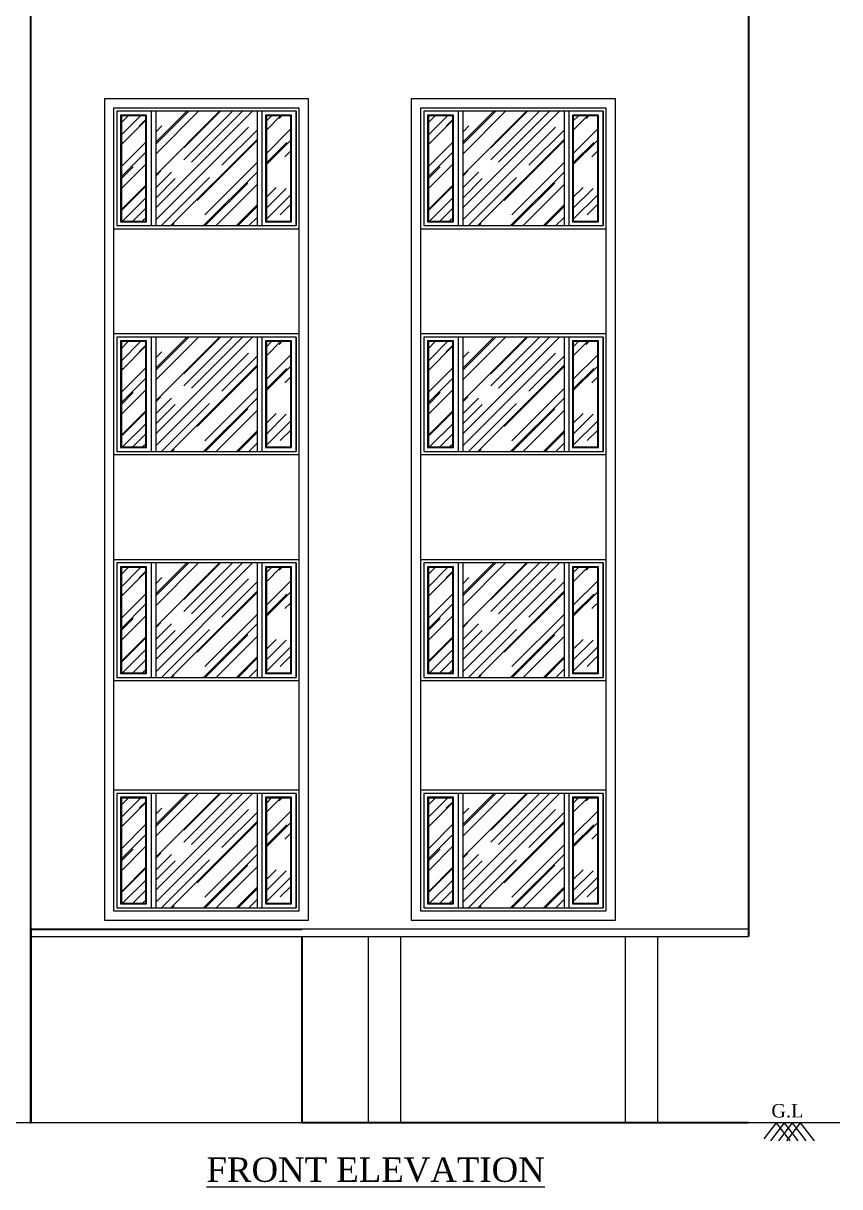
# Model space of a CAD drawing. Header units: metres. Extents: x 3104 to 3209, y 1082 to 1212.
# Drawn here: x 3146.98 to 3160.39, y 1178.4 to 1197.5 of the extents above; entities that cross this region are included whole.
import ezdxf

# ---------------------------------------------------------------- set-up
doc = ezdxf.new("R2010")
doc.units = ezdxf.units.M
doc.styles.add('ANAND', font='times.ttf')
doc.styles.add('t15', font='times.ttf')

msp = doc.modelspace()

# ---------------------------------------------------------------- hatches: boundary and pattern name
h = msp.add_hatch()
h.set_pattern_fill('AR-RROOF', color=256, scale=0.381, angle=45)
h.set_pattern_definition([(45, (2957.2755, 1097.96048), (0.3232892, 0.8621046), [5.715, -0.762, 1.905, -0.381]), (45, (2957.4991, 1098.4535), (-0.6277199, 0.0889045), [1.143, -0.12573, 2.286, -0.28575]), (45, (2957.1812, 1098.32418), (1.2204168, 1.5814231), [3.048, -0.5334, 1.524, -0.381])])
h.paths.add_polyline_path([(3150.81682, 1196.05528), (3149.15312, 1196.05528), (3149.15312, 1194.17568), (3150.81682, 1194.17568)])
h.paths.add_polyline_path([(3148.98802, 1195.97908), (3148.58797, 1195.97908), (3148.58797, 1194.25188), (3148.98802, 1194.25188)])
h.paths.add_polyline_path([(3151.36927, 1195.97908), (3150.96922, 1195.97908), (3150.96922, 1194.25188), (3151.36927, 1194.25188)])
h = msp.add_hatch()
h.set_pattern_fill('AR-RROOF', color=256, scale=0.381, angle=45)
h.set_pattern_definition([(45, (2962.31705, 1097.96048), (0.3232892, 0.8621046), [5.715, -0.762, 1.905, -0.381]), (45, (2962.54066, 1098.4535), (-0.6277199, 0.0889045), [1.143, -0.12573, 2.286, -0.28575]), (45, (2962.22276, 1098.32418), (1.2204168, 1.5814231), [3.048, -0.5334, 1.524, -0.381])])
h.paths.add_polyline_path([(3155.85838, 1196.05528), (3154.19468, 1196.05528), (3154.19468, 1194.17568), (3155.85838, 1194.17568)])
h.paths.add_polyline_path([(3154.02958, 1195.97908), (3153.62953, 1195.97908), (3153.62953, 1194.25188), (3154.02958, 1194.25188)])
h.paths.add_polyline_path([(3156.41083, 1195.97908), (3156.01078, 1195.97908), (3156.01078, 1194.25188), (3156.41083, 1194.25188)])
h = msp.add_hatch()
h.set_pattern_fill('AR-RROOF', color=256, scale=0.381, angle=45)
h.set_pattern_definition([(45, (2957.2755, 1094.25208), (0.3232892, 0.8621046), [5.715, -0.762, 1.905, -0.381]), (45, (2957.4991, 1094.7451), (-0.6277199, 0.0889045), [1.143, -0.12573, 2.286, -0.28575]), (45, (2957.1812, 1094.61578), (1.2204168, 1.5814231), [3.048, -0.5334, 1.524, -0.381])])
h.paths.add_polyline_path([(3150.81682, 1192.34688), (3149.15312, 1192.34688), (3149.15312, 1190.46728), (3150.81682, 1190.46728)])
h.paths.add_polyline_path([(3148.98802, 1192.27068), (3148.58797, 1192.27068), (3148.58797, 1190.54348), (3148.98802, 1190.54348)])
h.paths.add_polyline_path([(3151.36927, 1192.27068), (3150.96922, 1192.27068), (3150.96922, 1190.54348), (3151.36927, 1190.54348)])
h = msp.add_hatch()
h.set_pattern_fill('AR-RROOF', color=256, scale=0.381, angle=45)
h.set_pattern_definition([(45, (2962.31705, 1094.25208), (0.3232892, 0.8621046), [5.715, -0.762, 1.905, -0.381]), (45, (2962.54066, 1094.7451), (-0.6277199, 0.0889045), [1.143, -0.12573, 2.286, -0.28575]), (45, (2962.22276, 1094.61578), (1.2204168, 1.5814231), [3.048, -0.5334, 1.524, -0.381])])
h.paths.add_polyline_path([(3155.85838, 1192.34688), (3154.19468, 1192.34688), (3154.19468, 1190.46728), (3155.85838, 1190.46728)])
h.paths.add_polyline_path([(3154.02958, 1192.27068), (3153.62953, 1192.27068), (3153.62953, 1190.54348), (3154.02958, 1190.54348)])
h.paths.add_polyline_path([(3156.41083, 1192.27068), (3156.01078, 1192.27068), (3156.01078, 1190.54348), (3156.41083, 1190.54348)])
h = msp.add_hatch()
h.set_pattern_fill('AR-RROOF', color=256, scale=0.381, angle=45)
h.set_pattern_definition([(45, (2957.2755, 1090.54368), (0.3232892, 0.8621046), [5.715, -0.762, 1.905, -0.381]), (45, (2957.4991, 1091.0367), (-0.6277199, 0.0889045), [1.143, -0.12573, 2.286, -0.28575]), (45, (2957.1812, 1090.90738), (1.2204168, 1.5814231), [3.048, -0.5334, 1.524, -0.381])])
h.paths.add_polyline_path([(3150.81682, 1188.63848), (3149.15312, 1188.63848), (3149.15312, 1186.75888), (3150.81682, 1186.75888)])
h.paths.add_polyline_path([(3148.98802, 1188.56228), (3148.58797, 1188.56228), (3148.58797, 1186.83508), (3148.98802, 1186.83508)])
h.paths.add_polyline_path([(3151.36927, 1188.56228), (3150.96922, 1188.56228), (3150.96922, 1186.83508), (3151.36927, 1186.83508)])
h = msp.add_hatch()
h.set_pattern_fill('AR-RROOF', color=256, scale=0.381, angle=45)
h.set_pattern_definition([(45, (2962.31705, 1090.54368), (0.3232892, 0.8621046), [5.715, -0.762, 1.905, -0.381]), (45, (2962.54066, 1091.0367), (-0.6277199, 0.0889045), [1.143, -0.12573, 2.286, -0.28575]), (45, (2962.22276, 1090.90738), (1.2204168, 1.5814231), [3.048, -0.5334, 1.524, -0.381])])
h.paths.add_polyline_path([(3155.85838, 1188.63848), (3154.19468, 1188.63848), (3154.19468, 1186.75888), (3155.85838, 1186.75888)])
h.paths.add_polyline_path([(3154.02958, 1188.56228), (3153.62953, 1188.56228), (3153.62953, 1186.83508), (3154.02958, 1186.83508)])
h.paths.add_polyline_path([(3156.41083, 1188.56228), (3156.01078, 1188.56228), (3156.01078, 1186.83508), (3156.41083, 1186.83508)])
h = msp.add_hatch()
h.set_pattern_fill('AR-RROOF', color=256, scale=0.381, angle=45)
h.set_pattern_definition([(45, (2957.2755, 1086.75908), (0.3232892, 0.8621046), [5.715, -0.762, 1.905, -0.381]), (45, (2957.4991, 1087.2521), (-0.6277199, 0.0889045), [1.143, -0.12573, 2.286, -0.28575]), (45, (2957.1812, 1087.12278), (1.2204168, 1.5814231), [3.048, -0.5334, 1.524, -0.381])])
h.paths.add_polyline_path([(3150.81682, 1184.85388), (3149.15312, 1184.85388), (3149.15312, 1182.97428), (3150.81682, 1182.97428)])
h.paths.add_polyline_path([(3148.98802, 1184.77768), (3148.58797, 1184.77768), (3148.58797, 1183.05048), (3148.98802, 1183.05048)])
h.paths.add_polyline_path([(3151.36927, 1184.77768), (3150.96922, 1184.77768), (3150.96922, 1183.05048), (3151.36927, 1183.05048)])
h = msp.add_hatch()
h.set_pattern_fill('AR-RROOF', color=256, scale=0.381, angle=45)
h.set_pattern_definition([(45, (2962.31705, 1086.75908), (0.3232892, 0.8621046), [5.715, -0.762, 1.905, -0.381]), (45, (2962.54066, 1087.2521), (-0.6277199, 0.0889045), [1.143, -0.12573, 2.286, -0.28575]), (45, (2962.22276, 1087.12278), (1.2204168, 1.5814231), [3.048, -0.5334, 1.524, -0.381])])
h.paths.add_polyline_path([(3155.85838, 1184.85388), (3154.19468, 1184.85388), (3154.19468, 1182.97428), (3155.85838, 1182.97428)])
h.paths.add_polyline_path([(3154.02958, 1184.77768), (3153.62953, 1184.77768), (3153.62953, 1183.05048), (3154.02958, 1183.05048)])
h.paths.add_polyline_path([(3156.41083, 1184.77768), (3156.01078, 1184.77768), (3156.01078, 1183.05048), (3156.41083, 1183.05048)])

# ---------------------------------------------------------------- linework, layer by layer
for p, q in [((3149.07692, 1196.05528), (3149.07692, 1194.17568)), ((3149.15312, 1196.05528), (3149.15312, 1194.17568)), ((3150.81682, 1196.05528), (3150.81682, 1194.17568)), ((3150.89302, 1196.05528), (3150.89302, 1194.17568)), ((3151.45817, 1196.05528), (3151.45817, 1194.17568)), ((3154.11848, 1196.05528), (3154.11848, 1194.17568)), ((3154.19468, 1196.05528), (3154.19468, 1194.17568)), ((3155.85838, 1196.05528), (3155.85838, 1194.17568)), ((3155.93458, 1196.05528), (3155.93458, 1194.17568)), ((3156.49973, 1196.05528), (3156.49973, 1194.17568)), ((3149.07692, 1192.34688), (3149.07692, 1190.46728)), ((3149.15312, 1192.34688), (3149.15312, 1190.46728)), ((3150.81682, 1192.34688), (3150.81682, 1190.46728)), ((3150.89302, 1192.34688), (3150.89302, 1190.46728)), ((3151.45817, 1192.34688), (3151.45817, 1190.46728)), ((3154.11848, 1192.34688), (3154.11848, 1190.46728)), ((3154.19468, 1192.34688), (3154.19468, 1190.46728)), ((3155.85838, 1192.34688), (3155.85838, 1190.46728)), ((3155.93458, 1192.34688), (3155.93458, 1190.46728)), ((3156.49973, 1192.34688), (3156.49973, 1190.46728)), ((3149.07692, 1188.63848), (3149.07692, 1186.75888)), ((3149.15312, 1188.63848), (3149.15312, 1186.75888)), ((3150.81682, 1188.63848), (3150.81682, 1186.75888)), ((3150.89302, 1188.63848), (3150.89302, 1186.75888)), ((3151.45817, 1188.63848), (3151.45817, 1186.75888)), ((3154.11848, 1188.63848), (3154.11848, 1186.75888)), ((3154.19468, 1188.63848), (3154.19468, 1186.75888)), ((3155.85838, 1188.63848), (3155.85838, 1186.75888)), ((3155.93458, 1188.63848), (3155.93458, 1186.75888)), ((3156.49973, 1188.63848), (3156.49973, 1186.75888)), ((3149.07692, 1184.85388), (3149.07692, 1182.97428)), ((3149.15312, 1184.85388), (3149.15312, 1182.97428)), ((3150.81682, 1184.85388), (3150.81682, 1182.97428)), ((3150.89302, 1184.85388), (3150.89302, 1182.97428)), ((3151.45817, 1184.85388), (3151.45817, 1182.97428)), ((3154.11848, 1184.85388), (3154.11848, 1182.97428)), ((3154.19468, 1184.85388), (3154.19468, 1182.97428)), ((3155.85838, 1184.85388), (3155.85838, 1182.97428)), ((3155.93458, 1184.85388), (3155.93458, 1182.97428)), ((3156.49973, 1184.85388), (3156.49973, 1182.97428)), ((3147.10239, 1182.62868), (3158.88799, 1182.62868)), ((3147.10239, 1182.50168), (3158.88799, 1182.50168)), ((3151.55959, 1182.50168), (3151.55959, 1179.44368)), ((3152.63959, 1182.50168), (3152.63959, 1179.44368)), ((3153.17299, 1182.50168), (3153.17299, 1179.44368)), ((3156.85997, 1182.50168), (3156.85997, 1179.44368)), ((3157.39337, 1182.50168), (3157.39337, 1179.44368)), ((3160.3862, 1179.44368), (3145.48123, 1179.44368)), ((3159.34191, 1179.44368), (3159.14018, 1179.17997)), ((3159.34191, 1179.44368), (3159.14018, 1179.17997)), ((3159.47367, 1179.44368), (3159.24707, 1179.14745)), ((3159.47367, 1179.44368), (3159.24707, 1179.14745)), ((3159.34191, 1179.44368), (3159.5685, 1179.14745)), ((3159.34191, 1179.44368), (3159.5685, 1179.14745)), ((3159.60543, 1179.44368), (3159.37883, 1179.14745)), ((3159.60543, 1179.44368), (3159.37883, 1179.14745)), ((3159.47367, 1179.44368), (3159.70026, 1179.14745)), ((3159.47367, 1179.44368), (3159.70026, 1179.14745)), ((3159.73719, 1179.44368), (3159.51059, 1179.14745)), ((3159.73719, 1179.44368), (3159.51059, 1179.14745)), ((3159.60543, 1179.44368), (3159.83203, 1179.14745)), ((3159.60543, 1179.44368), (3159.83203, 1179.14745)), ((3159.73719, 1179.44368), (3159.96379, 1179.14745)), ((3159.73719, 1179.44368), (3159.96379, 1179.14745))]:
    msp.add_line(p, q)
at = {"lineweight": 40}
for points in [[(3151.55959, 1182.61868), (3147.10239, 1182.61868), (3147.10239, 1179.44368), (3147.10239, 1179.44368), (3147.10239, 1198.79848), (3147.10239, 1198.74768), (3158.88799, 1198.74768), (3158.88799, 1182.50168)], [(3158.88799, 1179.44368), (3151.55959, 1179.44368), (3151.55959, 1182.50168)]]:
    msp.add_lwpolyline(points, dxfattribs=at)
for points in [[(3148.30857, 1182.77108), (3151.66137, 1182.77108), (3151.66137, 1196.25848), (3148.30857, 1196.25848)], [(3153.35013, 1182.77108), (3156.70293, 1182.77108), (3156.70293, 1196.25848), (3153.35013, 1196.25848)], [(3148.46097, 1194.12488), (3151.50897, 1194.12488), (3151.50897, 1196.10608), (3148.46097, 1196.10608)], [(3148.46097, 1182.92348), (3151.50897, 1182.92348), (3151.50897, 1196.10608), (3148.46097, 1196.10608)], [(3148.51177, 1194.17568), (3151.45817, 1194.17568), (3151.45817, 1196.05528), (3148.51177, 1196.05528)], [(3153.50253, 1194.12488), (3156.55053, 1194.12488), (3156.55053, 1196.10608), (3153.50253, 1196.10608)], [(3153.50253, 1182.92348), (3156.55053, 1182.92348), (3156.55053, 1196.10608), (3153.50253, 1196.10608)], [(3153.55333, 1194.17568), (3156.49973, 1194.17568), (3156.49973, 1196.05528), (3153.55333, 1196.05528)], [(3148.57527, 1194.23918), (3149.00072, 1194.23918), (3149.00072, 1195.99178), (3148.57527, 1195.99178)], [(3148.58797, 1194.25188), (3148.98802, 1194.25188), (3148.98802, 1195.97908), (3148.58797, 1195.97908)], [(3150.95652, 1194.23918), (3151.38197, 1194.23918), (3151.38197, 1195.99178), (3150.95652, 1195.99178)], [(3150.96922, 1194.25188), (3151.36927, 1194.25188), (3151.36927, 1195.97908), (3150.96922, 1195.97908)], [(3153.61683, 1194.23918), (3154.04228, 1194.23918), (3154.04228, 1195.99178), (3153.61683, 1195.99178)], [(3153.62953, 1194.25188), (3154.02958, 1194.25188), (3154.02958, 1195.97908), (3153.62953, 1195.97908)], [(3155.99808, 1194.23918), (3156.42353, 1194.23918), (3156.42353, 1195.99178), (3155.99808, 1195.99178)], [(3156.01078, 1194.25188), (3156.41083, 1194.25188), (3156.41083, 1195.97908), (3156.01078, 1195.97908)], [(3148.46097, 1190.41648), (3151.50897, 1190.41648), (3151.50897, 1192.39768), (3148.46097, 1192.39768)], [(3148.51177, 1190.46728), (3151.45817, 1190.46728), (3151.45817, 1192.34688), (3148.51177, 1192.34688)], [(3148.57527, 1190.53078), (3149.00072, 1190.53078), (3149.00072, 1192.28338), (3148.57527, 1192.28338)], [(3148.58797, 1190.54348), (3148.98802, 1190.54348), (3148.98802, 1192.27068), (3148.58797, 1192.27068)], [(3150.95652, 1190.53078), (3151.38197, 1190.53078), (3151.38197, 1192.28338), (3150.95652, 1192.28338)], [(3150.96922, 1190.54348), (3151.36927, 1190.54348), (3151.36927, 1192.27068), (3150.96922, 1192.27068)], [(3153.50253, 1190.41648), (3156.55053, 1190.41648), (3156.55053, 1192.39768), (3153.50253, 1192.39768)], [(3153.55333, 1190.46728), (3156.49973, 1190.46728), (3156.49973, 1192.34688), (3153.55333, 1192.34688)], [(3153.61683, 1190.53078), (3154.04228, 1190.53078), (3154.04228, 1192.28338), (3153.61683, 1192.28338)], [(3153.62953, 1190.54348), (3154.02958, 1190.54348), (3154.02958, 1192.27068), (3153.62953, 1192.27068)], [(3155.99808, 1190.53078), (3156.42353, 1190.53078), (3156.42353, 1192.28338), (3155.99808, 1192.28338)], [(3156.01078, 1190.54348), (3156.41083, 1190.54348), (3156.41083, 1192.27068), (3156.01078, 1192.27068)], [(3148.46097, 1186.70808), (3151.50897, 1186.70808), (3151.50897, 1188.68928), (3148.46097, 1188.68928)], [(3148.51177, 1186.75888), (3151.45817, 1186.75888), (3151.45817, 1188.63848), (3148.51177, 1188.63848)], [(3153.50253, 1186.70808), (3156.55053, 1186.70808), (3156.55053, 1188.68928), (3153.50253, 1188.68928)], [(3153.55333, 1186.75888), (3156.49973, 1186.75888), (3156.49973, 1188.63848), (3153.55333, 1188.63848)], [(3148.57527, 1186.82238), (3149.00072, 1186.82238), (3149.00072, 1188.57498), (3148.57527, 1188.57498)], [(3148.58797, 1186.83508), (3148.98802, 1186.83508), (3148.98802, 1188.56228), (3148.58797, 1188.56228)], [(3150.95652, 1186.82238), (3151.38197, 1186.82238), (3151.38197, 1188.57498), (3150.95652, 1188.57498)], [(3150.96922, 1186.83508), (3151.36927, 1186.83508), (3151.36927, 1188.56228), (3150.96922, 1188.56228)], [(3153.61683, 1186.82238), (3154.04228, 1186.82238), (3154.04228, 1188.57498), (3153.61683, 1188.57498)], [(3153.62953, 1186.83508), (3154.02958, 1186.83508), (3154.02958, 1188.56228), (3153.62953, 1188.56228)], [(3155.99808, 1186.82238), (3156.42353, 1186.82238), (3156.42353, 1188.57498), (3155.99808, 1188.57498)], [(3156.01078, 1186.83508), (3156.41083, 1186.83508), (3156.41083, 1188.56228), (3156.01078, 1188.56228)], [(3148.46097, 1182.92348), (3151.50897, 1182.92348), (3151.50897, 1184.90468), (3148.46097, 1184.90468)], [(3148.51177, 1182.97428), (3151.45817, 1182.97428), (3151.45817, 1184.85388), (3148.51177, 1184.85388)], [(3148.57527, 1183.03778), (3149.00072, 1183.03778), (3149.00072, 1184.79038), (3148.57527, 1184.79038)], [(3148.58797, 1183.05048), (3148.98802, 1183.05048), (3148.98802, 1184.77768), (3148.58797, 1184.77768)], [(3150.95652, 1183.03778), (3151.38197, 1183.03778), (3151.38197, 1184.79038), (3150.95652, 1184.79038)], [(3150.96922, 1183.05048), (3151.36927, 1183.05048), (3151.36927, 1184.77768), (3150.96922, 1184.77768)], [(3153.50253, 1182.92348), (3156.55053, 1182.92348), (3156.55053, 1184.90468), (3153.50253, 1184.90468)], [(3153.55333, 1182.97428), (3156.49973, 1182.97428), (3156.49973, 1184.85388), (3153.55333, 1184.85388)], [(3153.61683, 1183.03778), (3154.04228, 1183.03778), (3154.04228, 1184.79038), (3153.61683, 1184.79038)], [(3153.62953, 1183.05048), (3154.02958, 1183.05048), (3154.02958, 1184.77768), (3153.62953, 1184.77768)], [(3155.99808, 1183.03778), (3156.42353, 1183.03778), (3156.42353, 1184.79038), (3155.99808, 1184.79038)], [(3156.01078, 1183.05048), (3156.41083, 1183.05048), (3156.41083, 1184.77768), (3156.01078, 1184.77768)]]:
    msp.add_lwpolyline(points, close=True)

# ---------------------------------------------------------------- texts
for s, height, style, p in [('G.L', 0.22, 't15', (3159.26324, 1179.53304)), ('G.L', 0.22, 't15', (3159.26324, 1179.53304)), ('%%UFRONT ELEVATION', 0.4, 'ANAND', (3149.98674, 1178.47551))]:
    msp.add_text(s, height=height, dxfattribs=dict(style=style)).set_placement(p)

doc.saveas('drawing.dxf')
